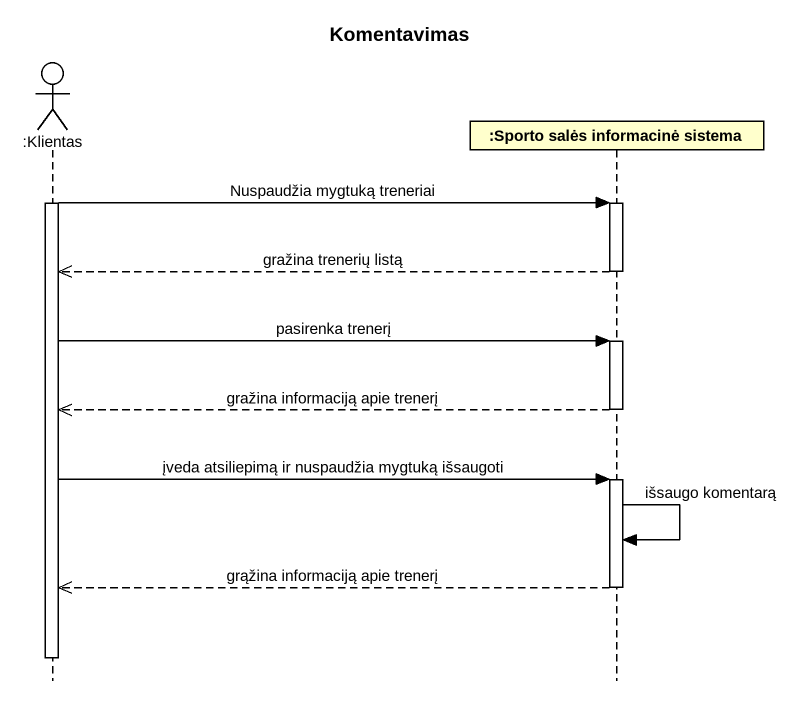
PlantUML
@startuml
title Komentavimas
hide footbox
actor ":Klientas" as Klientas
participant ":Sporto salės informacinė sistema" as Sporto_salės_informacinė

activate Klientas
Klientas -> Sporto_salės_informacinė : Nuspaudžia mygtuką treneriai
activate Sporto_salės_informacinė
Sporto_salės_informacinė -->> Klientas : gražina trenerių listą
deactivate Sporto_salės_informacinė
Klientas -> Sporto_salės_informacinė : pasirenka trenerį
activate Sporto_salės_informacinė
Sporto_salės_informacinė -->> Klientas : gražina informaciją apie trenerį
deactivate Sporto_salės_informacinė
Klientas -> Sporto_salės_informacinė : įveda atsiliepimą ir nuspaudžia mygtuką išsaugoti
activate Sporto_salės_informacinė
Sporto_salės_informacinė -> Sporto_salės_informacinė : išsaugo komentarą
Sporto_salės_informacinė -->> Klientas : grąžina informaciją apie trenerį
deactivate Sporto_salės_informacinė
deactivate Klientas
@enduml
